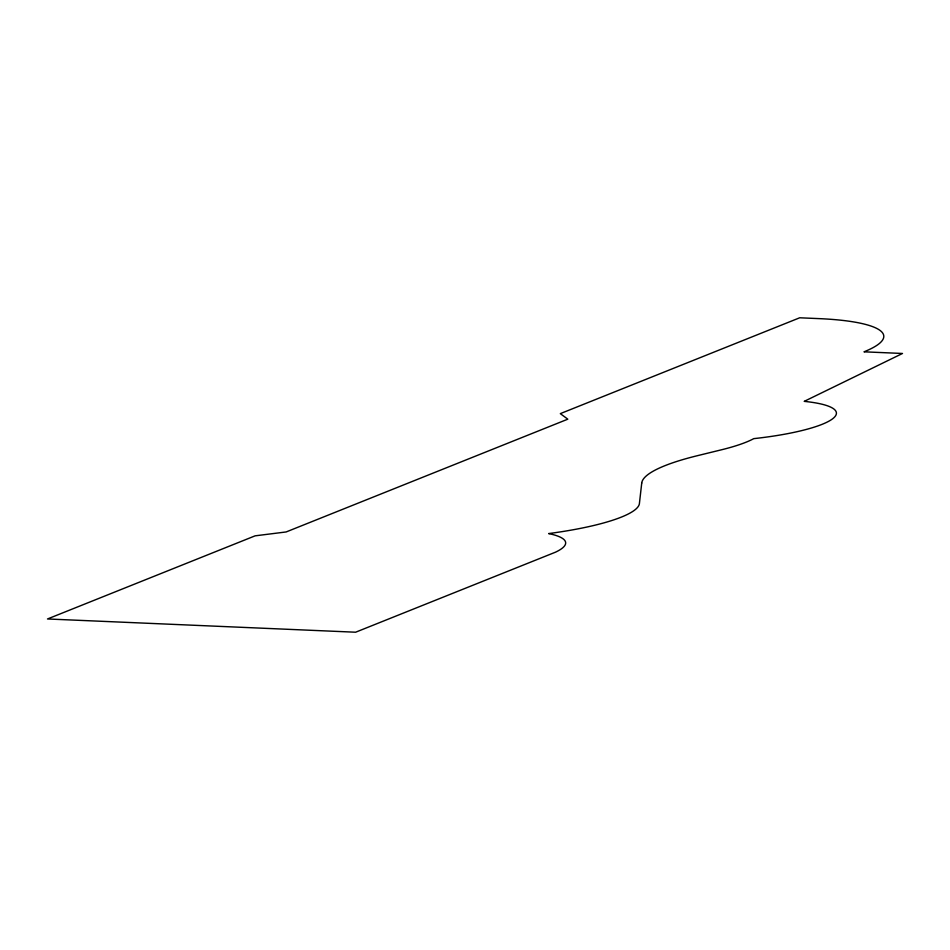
<?xml version="1.0" encoding="UTF-8"?>
<svg xmlns="http://www.w3.org/2000/svg" width="950" height="950" viewBox="0 0 950 950"><rect width="100%" height="100%" fill="white"/><g stroke="black" fill="none" stroke-linecap="round" stroke-linejoin="round"><path stroke-width="1.43" d="M641.737 483.027L639.409 503.536A124.474 24.391 -4.6 0 1 548.637 533.579A95.285 18.668 -4.6 0 1 555.418 552.211L355.621 632.213L47.5 618.972L255.123 535.836L286.14 531.952L567.815 419.176L560.31 413.642L799.698 317.787L818.959 318.618A135.779 26.612 -4.6 0 1 863.989 351.821L902.5 353.471L804.222 401.363A98.206 19.249 -4.6 0 1 832.342 419.009A98.206 19.249 -4.6 0 1 753.766 438.639A119.379 23.394 -4.6 0 1 721.394 449.813L697.347 455.703A158.412 31.041 -4.6 0 0 641.737 483.027"/></g></svg>
